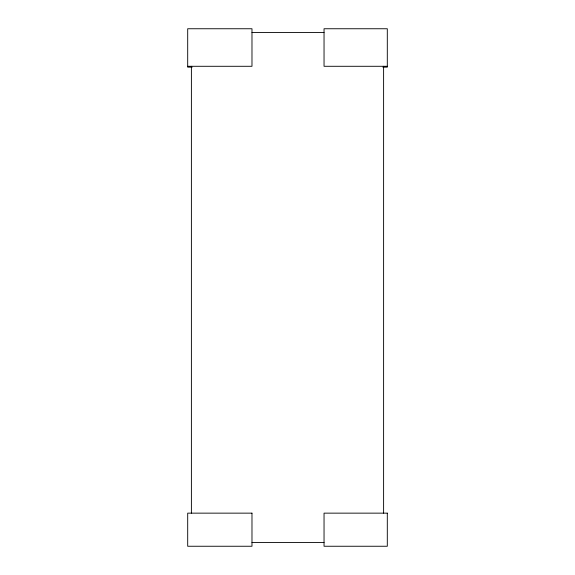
<?xml version="1.0" encoding="UTF-8"?>
<svg xmlns="http://www.w3.org/2000/svg" width="575" height="575" viewBox="0 0 575 575"><rect width="100%" height="100%" fill="white"/><g stroke="black" fill="none" stroke-linecap="round" stroke-linejoin="round"><path stroke-width="0.86" d="M251.979 32.444L324.041 32.444M187.694 66.29L251.979 66.29L251.979 28.75L187.694 28.75L187.694 67.146L192.158 67.146M387.306 66.29L324.041 66.29L324.041 28.75L387.306 28.75L387.306 67.146L382.849 67.146M251.979 542.556L324.041 542.556M383.604 66.29L383.604 513.144M191.396 66.29L191.396 513.144M251.979 513.144L187.694 513.144L187.694 546.25L251.979 546.25L251.979 513.144M387.306 513.144L324.041 513.144L324.041 546.25L387.306 546.25L387.306 513.144"/></g></svg>
